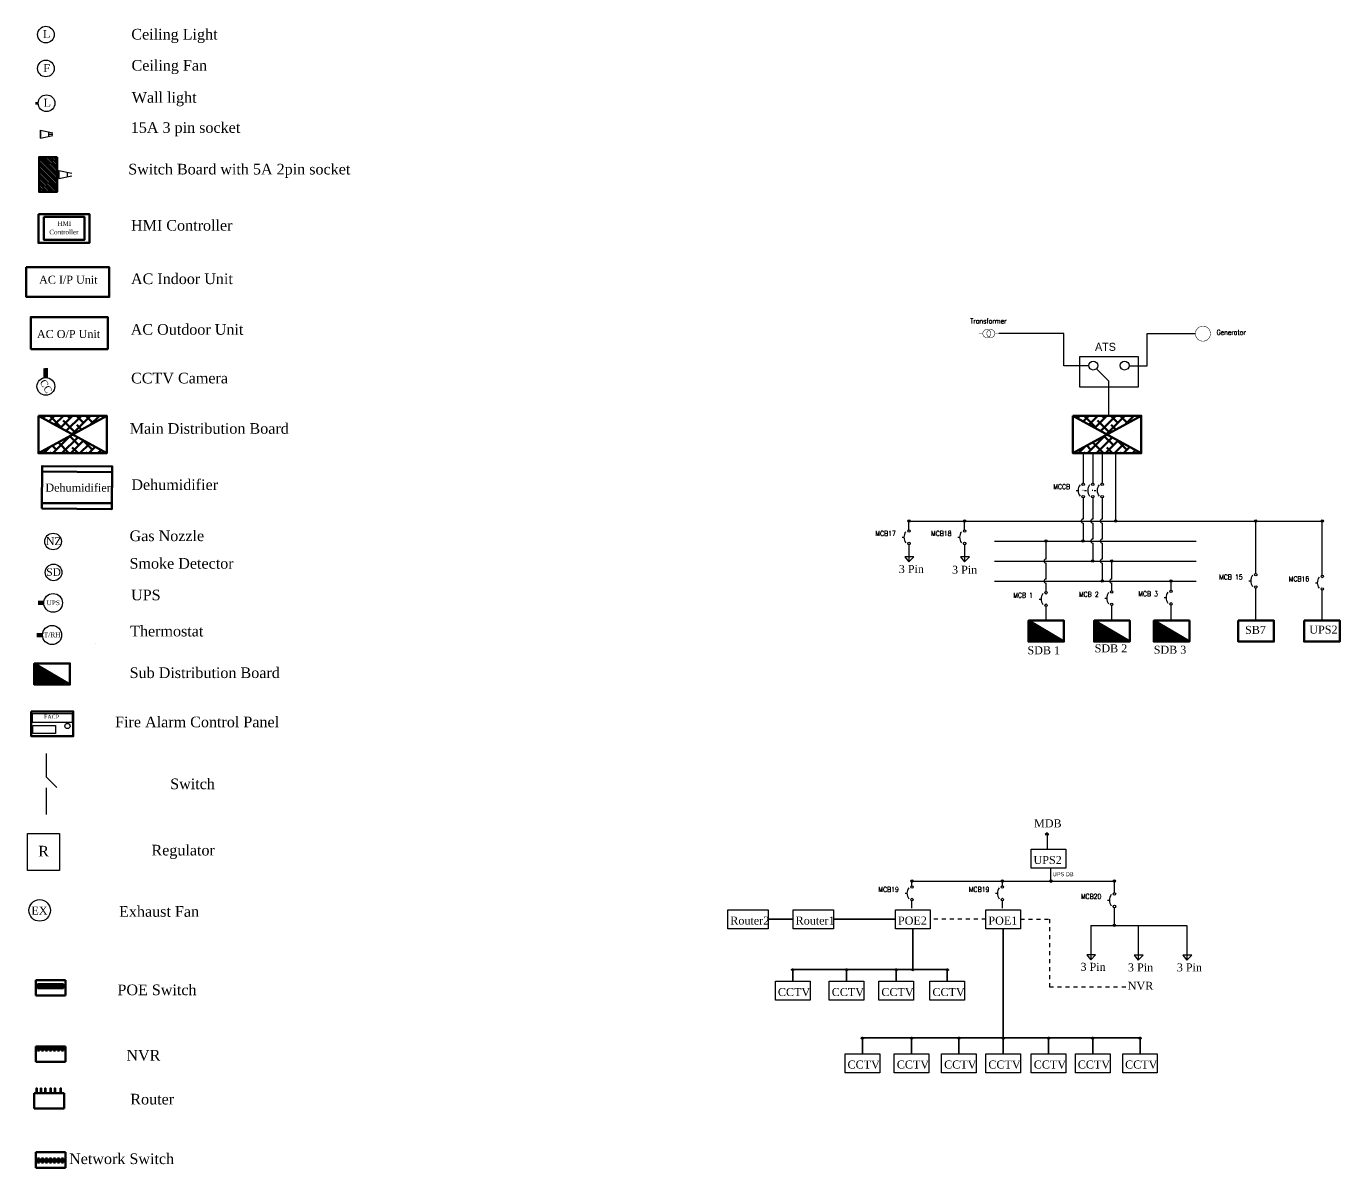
# Model space of a CAD drawing. Header units: metres. Extents: x 59 to 203, y 25 to 76.
# Drawn here: x 86.74 to 119.55, y 45.31 to 73.83 of the extents above; entities that cross this region are included whole.
import ezdxf
from ezdxf.enums import TextEntityAlignment as Align

# ---------------------------------------------------------------- set-up
doc = ezdxf.new("R2010")
doc.units = ezdxf.units.M
doc.header["$LTSCALE"] = 1e-05
doc.header["$MEASUREMENT"] = 0
doc.linetypes.add('ACAD_ISO02W100', pattern=[15, 12, -3])
for name, color, linetype in [('Ethernet', 170, 'ACAD_ISO02W100'), ('LINK', 9, 'Continuous'), ('OLD Text', 150, 'Continuous'), ('SYMS', 7, 'Continuous'), ('TAGS', 150, 'Continuous'), ('WIRES', 7, 'Continuous')]:
    doc.layers.add(name, color=color, linetype=linetype)
doc.styles.get("Standard").update_dxf_attribs({"font": 'times.ttf'})
doc.styles.add('WD', font='romans.shx')

# ---------------------------------------------------------------- blocks, each defined once
blk = doc.blocks.new('WDDOT')
for radius in [0.03, 0.0187, 0.00929]:
    blk.add_circle((0, 0), radius)
blk = doc.blocks.new('VCB1')
blk.add_line((-0.171, 0), (-0.125, 0))
for centre in [(0, 0.156), (0, -0.156)]:
    blk.add_circle(centre, 0.0312)
blk.add_arc((0.109, 0), 0.234, 143.1301, 216.8699)
at = {"style": 'WD'}
for tag, height, flags, p in [('TERM01', 0.125, 8, (-0.055, 0.207)), ('CONTACT', 0.01, 9, (-0.129, -0.129)), ('FAMILY', 0.01, 9, (-0.142, -0.036)), ('MFG', 0.01, 9, (-0.142, -0.088)), ('CAT', 0.01, 9, (-0.142, -0.073))]:
    blk.add_attdef(tag, text='', height=height, dxfattribs=dict(at, flags=flags)).set_placement(p, align=Align.RIGHT)
for tag, width, p in [('INST', 0.7, (-0.328, 0.406)), ('LOC', 0.7, (-0.328, 0.219)), ('TAG1', 0.9, (-0.326, 0.033)), ('RATING1', 0.7, (-0.328, -0.156)), ('DESC1', 0.7, (-0.324, -0.344)), ('DESC2', 0.7, (-0.324, -0.531))]:
    blk.add_attdef(tag, text='', height=0.125, dxfattribs=dict(at, width=width)).set_placement(p, align=Align.RIGHT)
for tag, p in [('X4LINK', (-0.266, 0)), ('X1LINK', (0, 0))]:
    blk.add_attdef(tag, p, '', height=0.01, dxfattribs=at)
at = {"style": 'WD', "flags": 1}
for tag, p in [('X2TERM01', (0, 0.188)), ('X8TERM02', (0, -0.188))]:
    blk.add_attdef(tag, p, '', height=0.0125, dxfattribs=at)
at = {"style": 'WD', "width": 0.7}
blk.add_attdef('XREF', (0.188, -0.062), '', height=0.125, dxfattribs=at)
at = {"style": 'WD', "flags": 8}
blk.add_attdef('TERM02', text='', height=0.125, dxfattribs=at).set_placement((-0.041, -0.213), align=Align.TOP_RIGHT)
at = {"style": 'WD', "flags": 9}
blk.add_attdef('ASSYCODE', text='', height=0.01, dxfattribs=at).set_placement((-0.153, -0.106), align=Align.CENTER)
blk = doc.blocks.new('VCB2')
blk.add_line((-0.203, 0), (-0.156, 0))
for centre in [(0, 0.156), (0, -0.156)]:
    blk.add_circle(centre, 0.0312)
blk.add_arc((0.109, 0), 0.234, 143.1301, 216.8699)
at = {"style": 'WD'}
for tag, height, flags, p in [('TERM01', 0.125, 8, (-0.055, 0.207)), ('CONTACT', 0.01, 9, (-0.129, -0.056)), ('FAMILY', 0.01, 9, (-0.142, -0.036))]:
    blk.add_attdef(tag, text='', height=height, dxfattribs=dict(at, flags=flags)).set_placement(p, align=Align.RIGHT)
for tag, width, p in [('INST', 0.7, (-0.344, 0.406)), ('LOC', 0.7, (-0.344, 0.219)), ('TAG2', 0.9, (-0.342, 0.031)), ('RATING1', 0.7, (-0.328, -0.156)), ('DESC1', 0.7, (-0.34, -0.344)), ('DESC2', 0.7, (-0.34, -0.531))]:
    blk.add_attdef(tag, text='', height=0.125, dxfattribs=dict(at, width=width)).set_placement(p, align=Align.RIGHT)
for tag, p in [('X4LINK', (-0.25, 0)), ('X1LINK', (0, 0))]:
    blk.add_attdef(tag, p, '', height=0.01, dxfattribs=at)
at = {"style": 'WD', "flags": 1}
for tag, p in [('X2TERM01', (0, 0.188)), ('X8TERM02', (0, -0.188))]:
    blk.add_attdef(tag, p, '', height=0.0125, dxfattribs=at)
at = {"style": 'WD', "width": 0.7}
blk.add_attdef('XREF', (0.188, -0.062), '', height=0.125, dxfattribs=at)
at = {"style": 'WD', "flags": 8}
blk.add_attdef('TERM02', text='', height=0.125, dxfattribs=at).set_placement((-0.041, -0.213), align=Align.TOP_RIGHT)
blk = doc.blocks.new('HMO13_1-')
at = {"const_width": 0.0125}
blk.add_lwpolyline([(0, 0.188, 1), (0, -0.188, 1)], format="xyb", close=True, dxfattribs=at)
at = {"style": 'WD', "width": 0.85}
for tag, p in [('INST', (0.344, 0.309)), ('TAG1', (0.344, -0.031)), ('LOC', (0.344, 0.14)), ('DESC1', (0.344, -0.202)), ('DESC2', (0.344, -0.375)), ('DESC3', (0.344, -0.547)), ('RATING3', (0.344, -0.72)), ('WDTAGALT', (0.344, -1.045)), ('RATING4', (0.344, -0.882))]:
    blk.add_attdef(tag, p, '', height=0.125, dxfattribs=at)
at = {"linetype": 'Continuous', "style": 'WD', "width": 0.85, "flags": 8}
blk.add_attdef('TERM01', text='', height=0.125, dxfattribs=at).set_placement((-0.22, 0.079), align=Align.RIGHT)
at = {"style": 'WD', "width": 0.8}
blk.add_attdef('RATING1', text='', height=0.1, dxfattribs=at).set_placement((0, 0), align=Align.CENTER)
at = {"style": 'WD', "flags": 1}
blk.add_attdef('X4TERM01', (-0.188, 0), '', height=0.0125, dxfattribs=at)
at = {"linetype": 'Continuous', "style": 'WD', "flags": 9}
for tag, p in [('WDTYPE', (-0.01, 0.091)), ('ASSYCODE', (0, 0.125))]:
    blk.add_attdef(tag, text='', height=0.01, dxfattribs=at).set_placement(p, align=Align.CENTER)
at = {"style": 'WD', "flags": 9}
blk.add_attdef('FAMILY', text='', height=0.01, dxfattribs=at).set_placement((-0.005, 0.17), align=Align.CENTER)
at = {"linetype": 'Continuous', "style": 'WD', "flags": 1}
for tag, p in [('MFG', (0, 0.14)), ('CAT', (0, 0.159))]:
    blk.add_attdef(tag, text='', height=0.01, dxfattribs=at).set_placement(p, align=Align.MIDDLE)
at = {"style": 'WD', "width": 0.8}
blk.add_attdef('RATING2', text='', height=0.1, dxfattribs=at).set_placement((0, -0.031), align=Align.TOP_CENTER)
blk = doc.blocks.new('HXF1T2_1-')
at = {"const_width": 0.0125}
blk.add_lwpolyline([(-0.15, 0), (-0.25, 0)], dxfattribs=at)
blk.add_lwpolyline([(-0.15, 0, 1), (0.05, 0, 1)], format="xyb", close=True, dxfattribs=at)
blk.add_lwpolyline([(0.15, 0, -1), (-0.05, 0, -1), (0.15, 0), (0.25, 0)], format="xyb", dxfattribs=at)
at = {"style": 'WD', "width": 0.85}
for tag, p in [('INST', (-0.012, 0.592)), ('TAG1', (-0.01, 0.25)), ('LOC', (-0.012, 0.42)), ('RATING1', (-0.01, -0.344)), ('RATING2', (-0.01, -0.516)), ('DESC1', (-0.01, -0.687)), ('DESC2', (-0.01, -0.859)), ('DESC3', (-0.01, -1.031))]:
    blk.add_attdef(tag, text='', height=0.125, dxfattribs=at).set_placement(p, align=Align.CENTER)
at = {"style": 'WD', "flags": 9}
blk.add_attdef('WDTYPE', text='', height=0.01, dxfattribs=at).set_placement((-0.221, 0.075), align=Align.RIGHT)
at = {"color": 7, "style": 'WD', "flags": 1}
for tag, p in [('X4TERM01', (-0.25, 0)), ('X1TERM02', (0.25, 0))]:
    blk.add_attdef(tag, p, '', height=0.0125, dxfattribs=at)
at = {"linetype": 'Continuous', "style": 'WD', "flags": 9}
for tag, p in [('ASSYCODE', (0.219, 0.062)), ('CATDESC', (0.219, 0.038)), ('MFG', (0.228, 0.089)), ('CAT', (0.23, 0.108))]:
    blk.add_attdef(tag, text='', height=0.01, dxfattribs=at).set_placement(p, align=Align.CENTER)
at = {"style": 'WD', "flags": 9}
blk.add_attdef('FAMILY', (0.206, 0.131), '', height=0.01, dxfattribs=at)
at = {"linetype": 'Continuous', "style": 'WD', "flags": 8}
blk.add_attdef('TERM01', text='', height=0.125, dxfattribs=at).set_placement((-0.253, -0.031), align=Align.TOP_RIGHT)
blk.add_attdef('TERM02', text='', height=0.125, dxfattribs=at).set_placement((0.25, -0.031), align=Align.TOP_LEFT)
blk = doc.blocks.new('Switch of SB')
for p, q in [((87.236, 55.657), (87.236, 55.071)), ((87.236, 55.071), (87.498, 54.808)), ((87.236, 54.794), (87.236, 54.128))]:
    blk.add_line(p, q)

msp = doc.modelspace()

# ---------------------------------------------------------------- hatches: boundary and pattern name
at = {"lineweight": 60}
h = msp.add_hatch(dxfattribs=at)
h.set_pattern_fill('ANSI31', color=256, scale=0.447342, angle=-90)
h.set_pattern_definition([(315, (59.33261, 107.35023), (0.03953984, 0.03953984), [])])
h.paths.add_polyline_path([(87.51, 70.56), (87.06, 70.56), (87.06, 69.686), (87.51, 69.686)])
h = msp.add_hatch(dxfattribs=at)
h.set_pattern_fill('ANSI38', color=256, scale=1.273658)
h.set_pattern_definition([(45, (1.59636, -13.19433), (-0.11257654, 0.11257654), []), (135, (1.59636, -13.19433), (-0.3377296, 0.11257654), [0.3980182, -0.2388109])])
h.paths.add_polyline_path([(87.041, 64.096), (87.896, 63.627), (88.751, 64.096)])
h.paths.add_polyline_path([(88.751, 63.157), (87.896, 63.627), (87.041, 63.157)])
h = msp.add_hatch(dxfattribs=at)
h.set_pattern_fill('ANSI38', color=256, scale=1.273658)
h.set_pattern_definition([(45, (27.44132, -13.19433), (-0.11257654, 0.11257654), []), (135, (27.44132, -13.19433), (-0.3377296, 0.11257654), [0.3980182, -0.2388109])])
h.paths.add_polyline_path([(112.886, 64.096), (113.741, 63.627), (114.596, 64.096)])
h.paths.add_polyline_path([(114.596, 63.157), (113.741, 63.627), (112.886, 63.157)])
h = msp.add_hatch(dxfattribs=at)
h.set_pattern_fill('ANSI31', color=256, scale=0.221801, angle=0.0166, style=0)
h.set_pattern_definition([(45.01664, (100.383788, 43.87697), (-0.019610316, 0.019598928), [])])
h.paths.add_polyline_path([(112.665, 58.45), (111.776, 58.977), (111.776, 58.45)])
h = msp.add_hatch(dxfattribs=at)
h.set_pattern_fill('ANSI31', color=256, scale=0.221801, angle=0.0166, style=0)
h.set_pattern_definition([(45.01664, (102.025342, 43.87697), (-0.019610316, 0.019598928), [])])
h.paths.add_polyline_path([(114.307, 58.45), (113.418, 58.977), (113.418, 58.45)])
h = msp.add_hatch(dxfattribs=at)
h.set_pattern_fill('ANSI31', color=256, scale=0.221801, angle=0.0166, style=0)
h.set_pattern_definition([(45.01664, (103.516754, 43.87697), (-0.019610316, 0.019598928), [])])
h.paths.add_polyline_path([(115.798, 58.45), (114.909, 58.977), (114.909, 58.45)])
h = msp.add_hatch(dxfattribs=at)
h.set_pattern_fill('ANSI31', color=256, scale=0.221801, angle=0.0166, style=0)
h.set_pattern_definition([(45.01664, (75.546042, 42.805967), (-0.019610316, 0.019598928), [])])
h.paths.add_polyline_path([(87.828, 57.379), (86.938, 57.906), (86.938, 57.379)])

# ---------------------------------------------------------------- linework, layer by layer
at = {"color": 0, "lineweight": 60}
for p, q in [((86.966, 71.905), (87.037, 71.906)), ((86.966, 71.896), (87.037, 71.897)), ((111.776, 58.977), (112.665, 58.45)), ((113.418, 58.977), (114.307, 58.45)), ((114.909, 58.977), (115.798, 58.45)), ((86.938, 57.906), (87.828, 57.379)), ((86.975, 49.606), (86.975, 49.991)), ((86.975, 49.991), (87.722, 49.991)), ((87.022, 49.891), (87.672, 49.891)), ((87.022, 49.891), (87.022, 49.791)), ((87.072, 49.891), (87.072, 49.791)), ((87.122, 49.891), (87.122, 49.791)), ((87.122, 49.891), (87.122, 49.791)), ((87.172, 49.891), (87.172, 49.791)), ((87.222, 49.891), (87.222, 49.791)), ((87.272, 49.891), (87.272, 49.791)), ((87.322, 49.891), (87.322, 49.791)), ((87.372, 49.891), (87.372, 49.791)), ((87.422, 49.891), (87.422, 49.791)), ((87.472, 49.891), (87.472, 49.791)), ((87.522, 49.891), (87.522, 49.791)), ((87.572, 49.891), (87.572, 49.791)), ((87.622, 49.891), (87.622, 49.791)), ((87.672, 49.891), (87.672, 49.791)), ((87.722, 49.991), (87.722, 49.606)), ((87.722, 49.606), (86.975, 49.606)), ((87.022, 49.791), (87.672, 49.791)), ((86.975, 47.949), (86.975, 48.333)), ((86.975, 48.333), (87.722, 48.333)), ((87.018, 48.333), (87.068, 48.333)), ((87.018, 48.333), (87.018, 48.233)), ((87.068, 48.333), (87.068, 48.233)), ((87.118, 48.333), (87.118, 48.233)), ((87.118, 48.333), (87.118, 48.233)), ((87.118, 48.333), (87.168, 48.333)), ((87.168, 48.333), (87.168, 48.233)), ((87.218, 48.333), (87.218, 48.233)), ((87.218, 48.333), (87.268, 48.333)), ((87.268, 48.333), (87.268, 48.233)), ((87.318, 48.333), (87.318, 48.233)), ((87.318, 48.333), (87.368, 48.333)), ((87.368, 48.333), (87.368, 48.233)), ((87.418, 48.333), (87.418, 48.233)), ((87.418, 48.333), (87.468, 48.333)), ((87.468, 48.333), (87.468, 48.233)), ((87.518, 48.333), (87.518, 48.233)), ((87.518, 48.333), (87.568, 48.333)), ((87.568, 48.333), (87.568, 48.233)), ((87.618, 48.333), (87.618, 48.233)), ((87.618, 48.333), (87.668, 48.333)), ((87.668, 48.333), (87.668, 48.233)), ((87.722, 48.333), (87.722, 47.949)), ((87.722, 47.949), (86.975, 47.949)), ((87.018, 48.233), (87.068, 48.233)), ((87.118, 48.233), (87.168, 48.233)), ((87.218, 48.233), (87.268, 48.233)), ((87.318, 48.233), (87.368, 48.233)), ((87.418, 48.233), (87.468, 48.233)), ((87.518, 48.233), (87.568, 48.233)), ((87.618, 48.233), (87.668, 48.233)), ((86.937, 46.785), (86.937, 47.169)), ((86.937, 47.169), (87.684, 47.169)), ((87.684, 47.169), (87.684, 46.785)), ((87.684, 46.785), (86.937, 46.785)), ((86.975, 45.305), (86.975, 45.69)), ((86.975, 45.69), (87.722, 45.69)), ((87.722, 45.69), (87.722, 45.305)), ((87.722, 45.305), (86.975, 45.305)), ((87.018, 45.539), (87.068, 45.539)), ((87.018, 45.539), (87.018, 45.439)), ((87.018, 45.439), (87.068, 45.439)), ((87.068, 45.539), (87.068, 45.439)), ((87.118, 45.539), (87.168, 45.539)), ((87.118, 45.539), (87.118, 45.439)), ((87.118, 45.539), (87.118, 45.439)), ((87.118, 45.439), (87.168, 45.439)), ((87.168, 45.539), (87.168, 45.439)), ((87.218, 45.539), (87.268, 45.539)), ((87.218, 45.539), (87.218, 45.439)), ((87.218, 45.439), (87.268, 45.439)), ((87.268, 45.539), (87.268, 45.439)), ((87.318, 45.539), (87.368, 45.539)), ((87.318, 45.539), (87.318, 45.439)), ((87.318, 45.439), (87.368, 45.439)), ((87.368, 45.539), (87.368, 45.439)), ((87.418, 45.539), (87.468, 45.539)), ((87.418, 45.539), (87.418, 45.439)), ((87.418, 45.439), (87.468, 45.439)), ((87.468, 45.539), (87.468, 45.439)), ((87.518, 45.539), (87.568, 45.539)), ((87.518, 45.539), (87.518, 45.439)), ((87.518, 45.439), (87.568, 45.439)), ((87.568, 45.539), (87.568, 45.439)), ((87.618, 45.539), (87.668, 45.539)), ((87.618, 45.539), (87.618, 45.439)), ((87.618, 45.439), (87.668, 45.439)), ((87.668, 45.539), (87.668, 45.439))]:
    msp.add_line(p, q, dxfattribs=at)
at = {"color": 0}
for p, q in [((87.094, 71.029), (87.093, 71.231)), ((87.093, 71.231), (87.402, 71.166)), ((87.093, 71.231), (87.094, 71.029)), ((87.094, 71.029), (87.403, 71.096)), ((87.292, 71.19), (87.292, 71.072)), ((87.292, 71.131), (87.402, 71.131)), ((87.292, 71.131), (87.402, 71.131)), ((87.556, 70.019), (87.556, 70.226)), ((87.556, 70.226), (87.873, 70.159)), ((87.556, 70.226), (87.556, 70.019)), ((87.556, 70.019), (87.873, 70.087)), ((87.76, 70.183), (87.76, 70.062))]:
    msp.add_line(p, q, dxfattribs=at)
at = {"lineweight": 60}
for p, q in [((87.192, 65.047), (87.19, 65.279)), ((87.227, 65.05), (87.225, 65.282)), ((87.256, 65.049), (87.254, 65.28)), ((87.041, 64.096), (88.751, 63.157)), ((88.751, 64.096), (87.041, 63.157)), ((112.886, 64.096), (114.596, 63.157)), ((114.596, 64.096), (112.886, 63.157)), ((87.131, 62.698), (88.884, 62.682)), ((87.126, 61.914), (88.88, 61.909)), ((87.176, 59.442), (87.036, 59.442)), ((87.176, 59.442), (87.176, 59.442)), ((87.176, 59.394), (87.036, 59.394)), ((87.145, 58.64), (87.002, 58.64)), ((87.145, 58.591), (87.002, 58.591)), ((87.145, 58.64), (87.145, 58.64)), ((88.477, 58.402), (88.477, 58.402))]:
    msp.add_line(p, q, dxfattribs=at)
for p, q in [((108.791, 60.871), (108.791, 60.446)), ((110.182, 60.871), (110.182, 60.446)), ((108.914, 60.568), (108.692, 60.568)), ((108.692, 60.568), (108.791, 60.444)), ((108.791, 60.444), (108.914, 60.568)), ((110.305, 60.568), (110.082, 60.568)), ((110.082, 60.568), (110.182, 60.445)), ((110.182, 60.445), (110.305, 60.568)), ((112.242, 53.67), (112.198, 53.628)), ((112.198, 53.628), (112.285, 53.628)), ((112.242, 53.67), (112.285, 53.628)), ((112.242, 53.669), (112.242, 53.265)), ((104.266, 51.751), (105.277, 51.751)), ((104.266, 51.276), (104.266, 51.751)), ((105.277, 51.751), (105.277, 51.276)), ((105.899, 51.751), (106.91, 51.751)), ((105.899, 51.276), (105.899, 51.751)), ((106.91, 51.751), (106.91, 51.276)), ((105.277, 51.276), (104.266, 51.276)), ((106.91, 51.276), (105.899, 51.276)), ((113.332, 51.36), (113.332, 50.506)), ((114.518, 51.36), (114.518, 50.492)), ((115.737, 51.36), (115.737, 50.492)), ((113.455, 50.628), (113.232, 50.628)), ((113.232, 50.628), (113.332, 50.504)), ((113.332, 50.504), (113.455, 50.628)), ((114.641, 50.613), (114.418, 50.613)), ((114.418, 50.613), (114.518, 50.49)), ((114.518, 50.49), (114.641, 50.613)), ((115.86, 50.613), (115.638, 50.613)), ((115.638, 50.613), (115.737, 50.49)), ((115.737, 50.49), (115.86, 50.613))]:
    msp.add_line(p, q)
at = {"color": 0, "lineweight": 60}
for points in [[(87.51, 70.56), (87.51, 69.686), (87.06, 69.686), (87.06, 70.56)], [(111.776, 58.977), (112.665, 58.977), (112.665, 58.45), (111.776, 58.45)], [(113.418, 58.977), (114.307, 58.977), (114.307, 58.45), (113.418, 58.45)], [(114.909, 58.977), (115.798, 58.977), (115.798, 58.45), (114.909, 58.45)], [(117.02, 58.977), (117.909, 58.977), (117.909, 58.45), (117.02, 58.45)], [(118.665, 58.977), (119.554, 58.977), (119.554, 58.45), (118.665, 58.45)], [(86.938, 57.906), (87.828, 57.906), (87.828, 57.379), (86.938, 57.379)], [(86.861, 56.708), (87.911, 56.708), (87.911, 56.086), (86.861, 56.086)]]:
    msp.add_lwpolyline(points, close=True, dxfattribs=at)
at = {"lineweight": 60}
for points in [[(87.044, 69.133), (88.317, 69.133), (88.317, 68.412), (87.044, 68.412)], [(87.178, 69.062), (88.191, 69.062), (88.191, 68.488), (87.178, 68.488)], [(86.738, 67.804), (88.811, 67.804), (88.811, 67.065), (86.738, 67.065)], [(86.852, 65.762), (88.773, 65.762), (88.773, 66.56), (86.852, 66.56)], [(87.041, 64.096), (88.751, 64.096), (88.751, 63.157), (87.041, 63.157)], [(112.886, 64.096), (114.596, 64.096), (114.596, 63.157), (112.886, 63.157)], [(87.125, 61.774), (87.132, 62.838), (88.885, 62.827), (88.879, 61.763)]]:
    msp.add_lwpolyline(points, close=True, dxfattribs=at)
for points in [[(113.06, 65.576), (114.52, 65.576), (114.52, 64.808), (113.06, 64.808)], [(86.892, 56.651), (87.882, 56.651), (87.882, 56.434), (86.892, 56.434)], [(86.905, 56.358), (87.465, 56.358), (87.465, 56.154), (86.905, 56.154)], [(86.772, 53.658), (87.572, 53.658), (87.572, 52.733), (86.772, 52.733)], [(111.843, 53.265), (112.709, 53.265), (112.709, 52.789), (111.843, 52.789)], [(108.455, 51.751), (109.321, 51.751), (109.321, 51.276), (108.455, 51.276)], [(110.715, 51.751), (111.581, 51.751), (111.581, 51.276), (110.715, 51.276)], [(105.456, 49.965), (106.322, 49.965), (106.322, 49.489), (105.456, 49.489)], [(106.801, 49.965), (107.667, 49.965), (107.667, 49.489), (106.801, 49.489)], [(108.042, 49.965), (108.908, 49.965), (108.908, 49.489), (108.042, 49.489)], [(109.317, 49.965), (110.183, 49.965), (110.183, 49.489), (109.317, 49.489)], [(107.196, 48.153), (108.062, 48.153), (108.062, 47.678), (107.196, 47.678)], [(108.426, 48.153), (109.292, 48.153), (109.292, 47.678), (108.426, 47.678)], [(109.608, 48.153), (110.474, 48.153), (110.474, 47.678), (109.608, 47.678)], [(110.715, 48.153), (111.581, 48.153), (111.581, 47.678), (110.715, 47.678)], [(111.849, 48.153), (112.715, 48.153), (112.715, 47.678), (111.849, 47.678)], [(112.949, 48.153), (113.815, 48.153), (113.815, 47.678), (112.949, 47.678)], [(114.131, 48.153), (114.997, 48.153), (114.997, 47.678), (114.131, 47.678)]]:
    msp.add_lwpolyline(points, close=True)
at = {"linetype": 'Continuous', "lineweight": 35}
for points in [[(86.984, 47.169), (87.009, 47.169), (87.009, 47.292), (86.984, 47.292)], [(87.094, 47.169), (87.118, 47.169), (87.118, 47.292), (87.094, 47.292)], [(87.203, 47.169), (87.227, 47.169), (87.227, 47.292), (87.203, 47.292)], [(87.334, 47.169), (87.359, 47.169), (87.359, 47.292), (87.334, 47.292)], [(87.441, 47.169), (87.466, 47.169), (87.466, 47.292), (87.441, 47.292)], [(87.589, 47.169), (87.614, 47.169), (87.614, 47.292), (87.589, 47.292)]]:
    msp.add_lwpolyline(points, close=True, dxfattribs=at)
at = {"color": 0}
for centre, radius in [((87.229, 73.619), 0.208), ((87.229, 72.773), 0.208), ((87.245, 71.904), 0.208), ((87.228, 64.829), 0.222), ((87.409, 60.953), 0.208), ((87.421, 60.182), 0.208), ((87.409, 59.418), 0.234), ((87.383, 58.616), 0.239)]:
    msp.add_circle(centre, radius, dxfattribs=at)
for centre, radius in [((113.396, 65.349), 0.111), ((114.179, 65.349), 0.111), ((87.767, 56.342), 0.0658), ((87.073, 51.735), 0.27)]:
    msp.add_circle(centre, radius)
at = {"layer": 'Ethernet', "linetype": 'Continuous', "lineweight": 35}
for p, q in [((105.277, 51.514), (105.894, 51.514)), ((106.91, 51.514), (108.455, 51.514)), ((108.888, 51.276), (108.888, 50.259)), ((111.148, 51.276), (111.148, 48.549)), ((105.859, 50.259), (109.78, 50.259)), ((105.889, 49.965), (105.889, 50.259)), ((107.234, 49.965), (107.234, 50.259)), ((108.475, 49.965), (108.475, 50.259)), ((109.75, 49.965), (109.75, 50.259)), ((107.599, 48.549), (114.594, 48.549)), ((107.629, 48.153), (107.629, 48.549)), ((108.859, 48.153), (108.859, 48.549)), ((110.041, 48.153), (110.041, 48.549)), ((111.148, 48.153), (111.148, 48.549)), ((112.282, 48.153), (112.282, 48.549)), ((113.382, 48.153), (113.382, 48.549)), ((114.564, 48.153), (114.564, 48.549))]:
    msp.add_line(p, q, dxfattribs=at)
at = {"layer": 'Ethernet'}
for p, q in [((110.715, 51.514), (109.321, 51.514)), ((111.581, 51.514), (112.306, 51.514)), ((112.306, 51.514), (112.306, 49.824)), ((112.306, 49.824), (114.247, 49.824))]:
    msp.add_line(p, q, dxfattribs=at)
at = {"layer": 'LINK'}
for points in [[(113.144, 62.228), (113.134, 62.228)], [(113.384, 62.228), (113.37, 62.228)]]:
    msp.add_lwpolyline(points, dxfattribs=at)
at = {"layer": 'WIRES'}
for p, q in [((111.092, 66.149), (111.037, 66.149)), ((111.146, 66.15), (111.092, 66.15)), ((112.663, 66.15), (111.146, 66.15)), ((112.663, 65.344), (112.663, 66.15)), ((114.747, 65.341), (114.747, 66.146)), ((114.747, 66.146), (115.948, 66.146)), ((113.285, 65.344), (112.663, 65.344)), ((114.29, 65.341), (114.747, 65.341)), ((113.787, 64.957), (113.474, 65.27)), ((113.787, 64.096), (113.787, 64.957)), ((113.142, 63.157), (113.142, 62.416)), ((113.384, 63.157), (113.384, 62.416)), ((113.62, 63.157), (113.62, 62.416)), ((113.955, 63.157), (113.955, 61.463)), ((113.142, 62.041), (113.142, 61.513)), ((113.384, 62.041), (113.384, 61.513)), ((113.62, 62.041), (113.62, 61.513)), ((108.761, 61.463), (119.148, 61.463)), ((108.765, 61.462), (108.821, 61.462)), ((108.791, 61.246), (108.791, 61.462)), ((110.155, 61.462), (110.212, 61.462)), ((110.182, 61.246), (110.182, 61.462)), ((113.142, 61.413), (113.142, 60.963)), ((113.384, 61.413), (113.384, 61.013)), ((113.62, 61.413), (113.62, 61.013)), ((117.456, 60.156), (117.456, 61.463)), ((119.118, 60.111), (119.118, 61.463)), ((110.928, 60.963), (115.964, 60.963)), ((112.216, 60.513), (112.216, 60.963)), ((113.384, 60.913), (113.384, 60.463)), ((113.62, 60.913), (113.62, 60.513)), ((110.928, 60.463), (115.964, 60.463)), ((112.216, 60.013), (112.216, 60.413)), ((113.62, 60.413), (113.62, 59.963)), ((113.858, 60.013), (113.858, 60.463)), ((110.928, 59.963), (115.964, 59.963)), ((112.216, 59.703), (112.216, 59.913)), ((113.858, 59.724), (113.858, 59.913)), ((115.339, 59.738), (115.339, 59.963)), ((117.456, 58.977), (117.456, 59.781)), ((119.118, 58.977), (119.118, 59.736)), ((112.216, 58.977), (112.216, 59.328)), ((113.858, 58.977), (113.858, 59.349)), ((115.339, 58.977), (115.339, 59.363)), ((112.339, 52.466), (112.339, 52.789)), ((108.867, 52.466), (113.955, 52.466)), ((108.867, 52.35), (108.867, 52.466)), ((111.126, 52.35), (111.126, 52.466)), ((113.925, 52.176), (113.925, 52.466)), ((108.867, 51.791), (108.867, 51.975)), ((111.126, 51.791), (111.126, 51.975)), ((113.925, 51.36), (113.925, 51.801)), ((113.332, 51.36), (115.737, 51.36))]:
    msp.add_line(p, q, dxfattribs=at)
for centre in [(113.142, 61.463), (113.384, 61.463), (113.62, 61.463), (113.384, 60.963), (113.62, 60.963), (112.216, 60.463), (113.62, 60.463), (112.216, 59.963), (113.858, 59.963)]:
    msp.add_arc(centre, 0.05, 90, 270, dxfattribs=at)

# ---------------------------------------------------------------- block references
msp.add_blockref('Switch of SB', (0, 0))
at = {"layer": 'Ethernet', "linetype": 'Continuous', "lineweight": 35}
for p in [(105.889, 50.259), (107.234, 50.259), (108.475, 50.259), (108.888, 50.259), (109.75, 50.259), (107.629, 48.549), (108.859, 48.549), (110.041, 48.549), (111.148, 48.549), (112.282, 48.549), (113.382, 48.549), (114.564, 48.549)]:
    msp.add_blockref('WDDOT', p, dxfattribs=at)
at = {"layer": 'SYMS'}
ref = msp.add_blockref('HXF1T2_1-', (110.787, 66.149), dxfattribs=at)
ref.add_attrib('TAG1', 'Transformer', dxfattribs={"layer": 'TAGS', "height": 0.125, "style": 'WD', "width": 0.85}).set_placement((110.777, 66.399), align=Align.CENTER)
ref = msp.add_blockref('HMO13_1-', (116.136, 66.146), dxfattribs=at)
ref.add_attrib('TAG1', 'Generator', (116.479, 66.115), dxfattribs={"layer": 'TAGS', "height": 0.125, "style": 'WD', "width": 0.85})
ref = msp.add_blockref('VCB1', (113.144, 62.228), dxfattribs=at)
ref.add_attrib('TAG1', 'MCCB', dxfattribs={"layer": 'TAGS', "height": 0.125, "style": 'WD', "width": 0.9}).set_placement((112.818, 62.261), align=Align.RIGHT)
for name, p in [('VCB2', (113.384, 62.228)), ('VCB2', (113.62, 62.228)), ('WDDOT', (108.791, 61.462)), ('WDDOT', (110.182, 61.462)), ('WDDOT', (113.955, 61.463)), ('WDDOT', (117.456, 61.463)), ('WDDOT', (119.118, 61.463)), ('WDDOT', (112.216, 60.963)), ('WDDOT', (113.142, 60.963)), ('WDDOT', (113.384, 60.463)), ('WDDOT', (113.858, 60.463)), ('WDDOT', (113.62, 59.963)), ('WDDOT', (115.339, 59.963)), ('WDDOT', (108.867, 52.466)), ('WDDOT', (111.126, 52.466)), ('WDDOT', (112.339, 52.466)), ('WDDOT', (113.925, 52.466)), ('WDDOT', (113.925, 51.36))]:
    msp.add_blockref(name, p, dxfattribs=at)
ref = msp.add_blockref('VCB1', (108.791, 61.058), dxfattribs=at)
ref.add_attrib('TAG1', 'MCB17', dxfattribs={"layer": 'TAGS', "height": 0.125, "style": 'WD', "width": 0.9}).set_placement((108.465, 61.091), align=Align.RIGHT)
ref = msp.add_blockref('VCB1', (110.182, 61.058), dxfattribs=at)
ref.add_attrib('TAG1', 'MCB18', dxfattribs={"layer": 'TAGS', "height": 0.125, "style": 'WD', "width": 0.9}).set_placement((109.856, 61.091), align=Align.RIGHT)
ref = msp.add_blockref('VCB1', (117.456, 59.969), dxfattribs=at)
ref.add_attrib('TAG1', 'MCB 15', dxfattribs={"layer": 'TAGS', "height": 0.125, "style": 'WD', "width": 0.9}).set_placement((117.13, 60.002), align=Align.RIGHT)
ref = msp.add_blockref('VCB1', (119.118, 59.924), dxfattribs=at)
ref.add_attrib('TAG1', 'MCB16', dxfattribs={"layer": 'TAGS', "height": 0.125, "style": 'WD', "width": 0.9}).set_placement((118.792, 59.957), align=Align.RIGHT)
ref = msp.add_blockref('VCB1', (115.339, 59.55), dxfattribs=at)
ref.add_attrib('TAG1', 'MCB 3', dxfattribs={"layer": 'TAGS', "height": 0.125, "style": 'WD', "width": 0.9}).set_placement((115.013, 59.583), align=Align.RIGHT)
ref = msp.add_blockref('VCB1', (112.216, 59.516), dxfattribs=at)
ref.add_attrib('TAG1', 'MCB 1', dxfattribs={"layer": 'TAGS', "height": 0.125, "style": 'WD', "width": 0.9}).set_placement((111.89, 59.549), align=Align.RIGHT)
ref = msp.add_blockref('VCB1', (113.858, 59.536), dxfattribs=at)
ref.add_attrib('TAG1', 'MCB 2', dxfattribs={"layer": 'TAGS', "height": 0.125, "style": 'WD', "width": 0.9}).set_placement((113.532, 59.57), align=Align.RIGHT)
ref = msp.add_blockref('VCB1', (108.867, 52.162), dxfattribs=at)
ref.add_attrib('TAG1', 'MCB19', dxfattribs={"layer": 'TAGS', "height": 0.125, "style": 'WD', "width": 0.9}).set_placement((108.54, 52.195), align=Align.RIGHT)
ref = msp.add_blockref('VCB1', (111.126, 52.162), dxfattribs=at)
ref.add_attrib('TAG1', 'MCB19', dxfattribs={"layer": 'TAGS', "height": 0.125, "style": 'WD', "width": 0.9}).set_placement((110.8, 52.195), align=Align.RIGHT)
ref = msp.add_blockref('VCB1', (113.925, 51.988), dxfattribs=at)
ref.add_attrib('TAG1', 'MCB20', dxfattribs={"layer": 'TAGS', "height": 0.125, "style": 'WD', "width": 0.9}).set_placement((113.599, 52.021), align=Align.RIGHT)

# ---------------------------------------------------------------- texts
at = {"color": 0}
for s, height, p in [('L', 0.2, (87.246, 73.531)), ('F', 0.2, (87.246, 72.685)), ('NZ', 0.2, (87.426, 60.864)), ('SD', 0.1893, (87.421, 60.095)), ('UPS', 0.1199, (87.411, 59.363)), ('T/RH', 0.1225, (87.385, 58.56)), ('EX', 0.2, (87.068, 51.63))]:
    msp.add_text(s, height=height, dxfattribs=at).set_placement(p, align=Align.CENTER)
at = {"lineweight": 60}
for s, height, p in [('Ceiling Light', 0.26611, (91.518, 73.495)), ('Ceiling Fan', 0.26611, (91.255, 72.718)), ('Wall light', 0.2661, (90.993, 71.916)), ('15A 3 pin socket', 0.26611, (92.085, 71.164)), ('Switch Board with 5A 2pin socket', 0.26611, (94.835, 70.124)), ('HMI Controller', 0.26611, (91.89, 68.72)), ('AC Indoor Unit', 0.26611, (91.9, 67.385)), ('AC Outdoor Unit', 0.26611, (92.162, 66.119)), ('CCTV Camera', 0.26611, (91.779, 64.903)), ('Main Distribution Board', 0.26611, (93.297, 63.644)), ('Dehumidifier', 0.26611, (91.53, 62.24)), ('Gas Nozzle', 0.2661, (91.183, 60.962)), ('Smoke Detector', 0.26611, (91.919, 60.273)), ('UPS', 0.2661, (90.095, 59.483)), ('Thermostat', 0.2661, (91.164, 58.581)), ('Sub Distribution Board', 0.26611, (93.073, 57.541)), ('Fire Alarm Control Panel', 0.26611, (93.055, 56.311)), ('Switch', 0.2661, (91.451, 54.764)), ('R', 0.266, (87.305, 53.083)), ('Regulator', 0.2661, (91.451, 53.108)), ('Exhaust Fan', 0.26611, (91.055, 51.576)), ('POE Switch', 0.2661, (90.993, 49.617)), ('NVR         ', 0.26611, (90.993, 47.981)), ('Router', 0.2661, (90.432, 46.886)), ('Network Switch', 0.26611, (90.432, 45.397))]:
    msp.add_text(s, height=height, dxfattribs=at).set_placement(p, align=Align.RIGHT)
at = {"color": 0}
for s, height, rotation, p in [('L', 0.2, 0.5601, (87.263, 71.815)), ('CC', 0.1732, 300.7541, (87.157, 64.785))]:
    msp.add_text(s, height=height, rotation=rotation, dxfattribs=at).set_placement(p, align=Align.CENTER)
at = {"lineweight": 60}
for s, height, p in [('HMI', 0.1161, (87.516, 68.84)), ('Controller', 0.1161, (87.315, 68.626)), ('AC I/P Unit', 0.2, (87.059, 67.394)), ('AC O/P Unit', 0.2, (87.005, 66.037))]:
    msp.add_text(s, height=height, dxfattribs=at).set_placement(p)
msp.add_text('Dehumidifier', height=0.20077, rotation=359.8224, dxfattribs=at).set_placement((87.215, 62.2))
at = {"attachment_point": 1}
for s, width, insert, char_height in [('SB7', 0.53593, (117.189, 58.844), 0.2), ('UPS2', 0.65773, (118.794, 58.851), 0.2), ('\\pxqc;FACP', 0.8634, (86.939, 56.623), 0.1), ('UPS2', 0.65225, (111.904, 53.095), 0.2), ('Router2', 0.65225, (104.328, 51.581), 0.2), ('Router1', 0.65225, (105.961, 51.581), 0.2), ('POE2', 0.65225, (108.517, 51.581), 0.2), ('POE1', 0.65225, (110.776, 51.581), 0.2), ('CCTV', 0.65225, (105.518, 49.795), 0.2), ('CCTV', 0.65225, (106.863, 49.795), 0.2), ('CCTV', 0.65225, (108.103, 49.795), 0.2), ('CCTV', 0.65225, (109.379, 49.795), 0.2), ('CCTV', 0.65225, (107.258, 47.984), 0.2), ('CCTV', 0.65225, (108.488, 47.984), 0.2), ('CCTV', 0.65225, (109.67, 47.984), 0.2), ('CCTV', 0.65225, (110.776, 47.984), 0.2), ('CCTV', 0.65225, (111.91, 47.984), 0.2), ('CCTV', 0.65225, (113.01, 47.984), 0.2), ('CCTV', 0.65225, (114.192, 47.984), 0.2)]:
    msp.add_mtext_dynamic_manual_height_columns(s, width=width, gutter_width=1, heights=[0], dxfattribs=dict(at, insert=insert, char_height=char_height))
at = {"layer": 'OLD Text', "attachment_point": 1}
for s, width, insert, char_height in [('{\\fAMGDT|b0|i0|c0|p2;ATS}', 0.60991, (113.441, 65.917), 0.2), ('\\pxqc;3 Pin', 1.0729, (108.315, 60.365), 0.2), ('\\pxqc;3 Pin', 1.0729, (109.646, 60.347), 0.2), ('SDB 1', 0.79524, (111.752, 58.335), 0.2), ('SDB 2', 0.8836, (113.431, 58.383), 0.2), ('SDB 3', 0.99915, (114.906, 58.349), 0.2), ('MDB', 0.8836, (111.917, 54.01), 0.2), ('{\\fArial|b0|i0|c0|p34;UPS DB}', 1.05762, (112.384, 52.689), 0.1), ('\\pxqc;3 Pin', 1.0729, (112.855, 50.425), 0.2), ('\\pxqc;3 Pin', 1.0729, (114.041, 50.411), 0.2), ('\\pxqc;3 Pin', 1.0729, (115.261, 50.411), 0.2), ('\\pxqc;NVR', 1.0729, (114.041, 49.952), 0.2)]:
    msp.add_mtext_dynamic_manual_height_columns(s, width=width, gutter_width=1, heights=[0], dxfattribs=dict(at, insert=insert, char_height=char_height))

doc.saveas('drawing.dxf')
